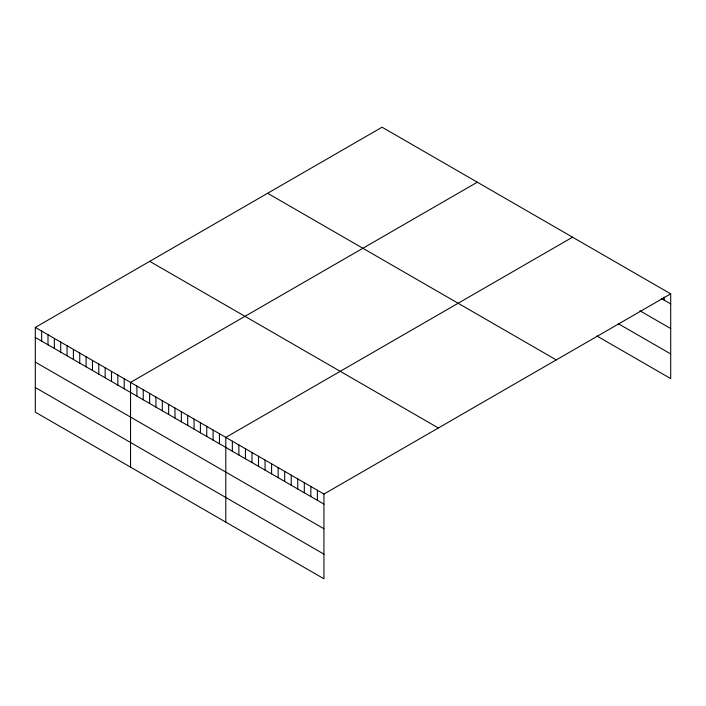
<?xml version="1.0" encoding="UTF-8"?>
<svg xmlns="http://www.w3.org/2000/svg" width="706" height="706" viewBox="0 0 706 706"><rect width="100%" height="100%" fill="white"/><g stroke="black" fill="none" stroke-linecap="round" stroke-linejoin="round"><path stroke-width="1.06" d="M670.7 293.846L323.939 494.05L323.939 578.796L35.3 412.154L35.3 327.407L382.061 127.204L670.7 293.846L670.7 378.592L596.861 335.968M477.309 182.201L130.548 382.396L130.548 467.143M572.566 237.19L225.796 437.393L225.796 522.131M661.354 298.506L670.7 303.907M639.857 310.746L670.7 328.555M618.359 323.727L670.7 353.944M267.627 193.276L556.266 359.919M149.734 261.344L438.373 427.986M35.3 327.407L323.939 494.05M35.3 337.459L323.939 504.102M35.3 362.107L323.939 528.75M35.3 387.506L323.939 554.148M664.161 297.111L664.161 300.129M317.391 490.273L317.391 500.325M310.852 486.496L310.852 496.547M304.312 482.719L304.312 492.77M297.764 478.942L297.764 488.993M291.225 475.164L291.225 485.216M284.686 471.387L284.686 481.439M278.138 467.61L278.138 477.662M271.598 463.833L271.598 473.885M265.059 460.056L265.059 470.108M258.511 456.279L258.511 466.331M251.971 452.502L251.971 462.554M245.432 448.725L245.432 458.776M238.884 444.948L238.884 454.999M232.345 441.171L232.345 451.222M219.451 433.722L219.451 443.783M213.097 430.06L213.097 440.112M206.752 426.398L206.752 436.449M200.398 422.726L200.398 432.787M194.053 419.064L194.053 429.116M187.699 415.393L187.699 425.453M181.354 411.73L181.354 421.782M175 408.059L175 418.12M168.655 404.397L168.655 414.448M162.301 400.734L162.301 410.786M155.947 397.063L155.947 407.124M149.601 393.401L149.601 403.453M143.247 389.73L143.247 399.79M136.902 386.067L136.902 396.119M124.203 378.734L124.203 388.785M117.849 375.071L117.849 385.123M111.504 371.4L111.504 381.461M105.15 367.738L105.15 377.789M98.796 364.067L98.796 374.127M92.451 360.404L92.451 370.456M86.097 356.733L86.097 366.793M79.752 353.071L79.752 363.122M73.398 349.408L73.398 359.46M67.052 345.737L67.052 355.798M60.698 342.075L60.698 352.126M54.353 338.403L54.353 348.464M47.999 334.741L47.999 344.793M41.654 331.07L41.654 341.13"/></g></svg>
